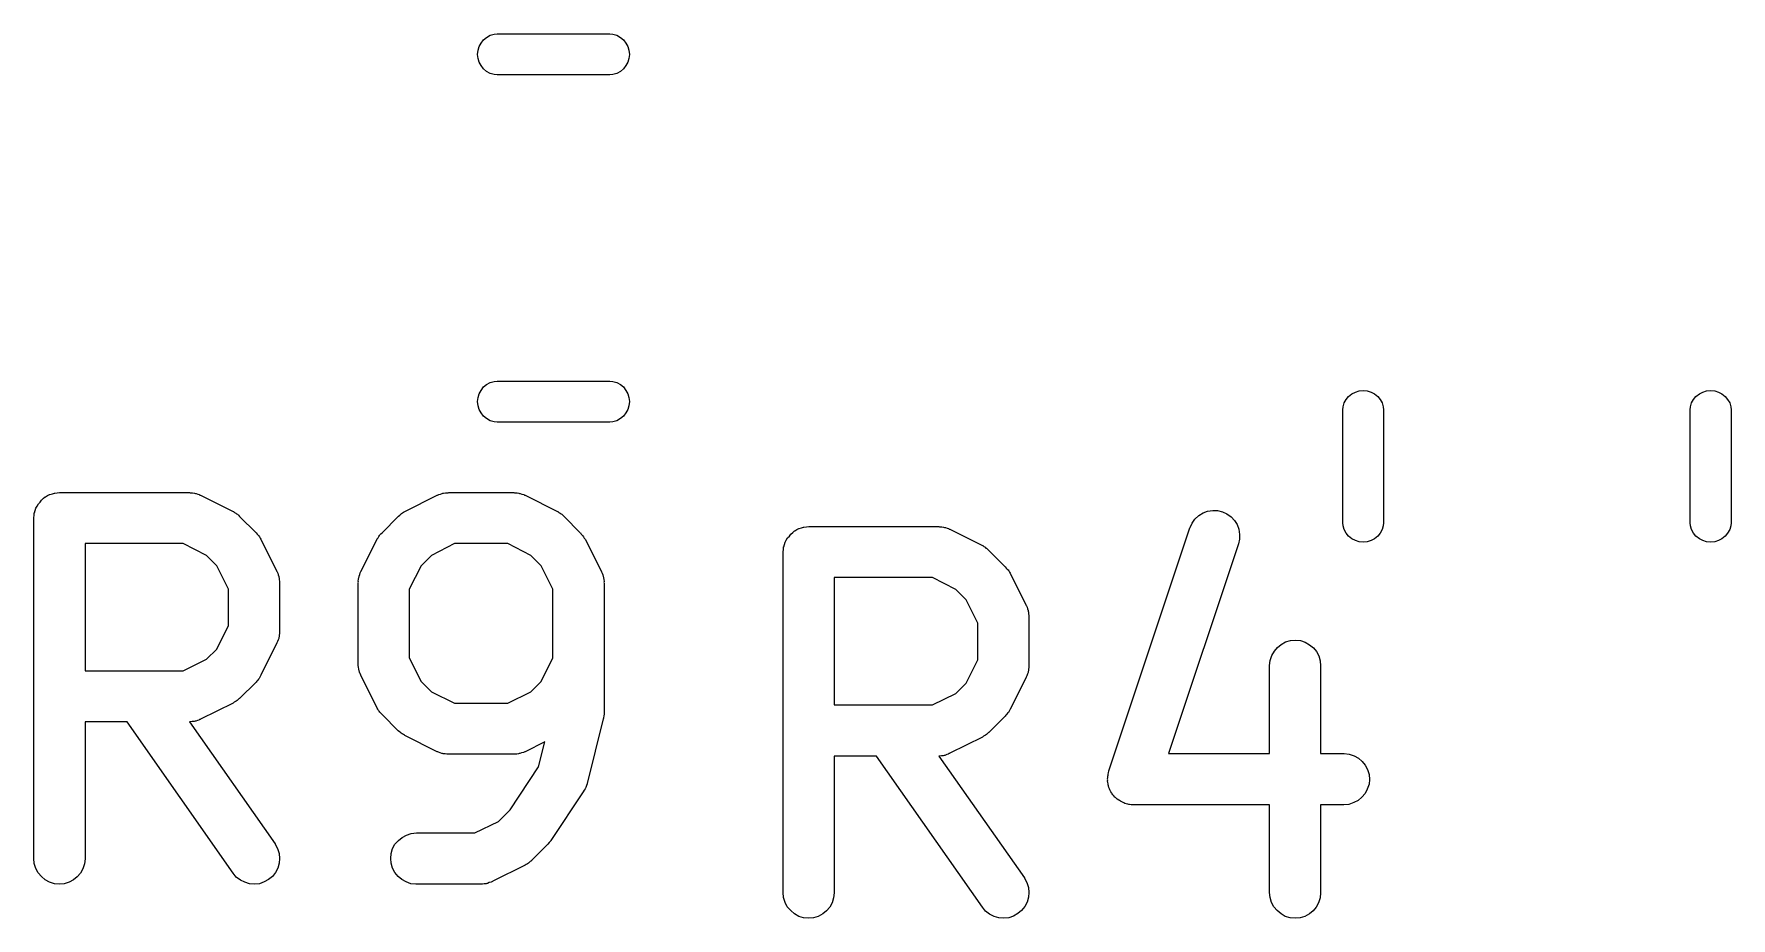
# Model space of a CAD drawing. Extents: x -2 to 178, y -114 to 6.
# Drawn here: x 160.487 to 165.47, y -103.927 to -101.33 of the extents above; entities that cross this region are included whole.
import ezdxf

# ---------------------------------------------------------------- set-up
doc = ezdxf.new("R2010")
doc.units = 0
doc.header["$MEASUREMENT"] = 0
doc.layers.add('BLACK', color=7, linetype='CONTINUOUS')

msp = doc.modelspace()

# ---------------------------------------------------------------- linework, layer by layer
at = {"layer": 'BLACK', "linetype": 'CONTINUOUS'}
for p, q in [((161.8, -101.357), (161.807, -101.347)), ((161.807, -101.347), (161.816, -101.34)), ((161.816, -101.34), (161.827, -101.334)), ((161.827, -101.334), (161.838, -101.331)), ((161.838, -101.331), (161.847, -101.33)), ((161.847, -101.33), (162.178, -101.33)), ((162.178, -101.33), (162.187, -101.331)), ((162.187, -101.331), (162.198, -101.334)), ((162.198, -101.334), (162.209, -101.34)), ((162.209, -101.34), (162.218, -101.347)), ((162.218, -101.347), (162.225, -101.357)), ((161.789, -101.39), (161.791, -101.378)), ((161.791, -101.402), (161.789, -101.39)), ((161.791, -101.378), (161.794, -101.367)), ((161.794, -101.413), (161.791, -101.402)), ((161.794, -101.367), (161.8, -101.357)), ((162.225, -101.357), (162.231, -101.367)), ((162.231, -101.367), (162.234, -101.378)), ((162.234, -101.402), (162.231, -101.413)), ((162.234, -101.378), (162.236, -101.39)), ((162.236, -101.39), (162.234, -101.402)), ((161.8, -101.423), (161.794, -101.413)), ((161.807, -101.433), (161.8, -101.423)), ((161.816, -101.44), (161.807, -101.433)), ((161.827, -101.446), (161.816, -101.44)), ((161.838, -101.449), (161.827, -101.446)), ((161.847, -101.45), (161.838, -101.449)), ((162.178, -101.45), (161.847, -101.45)), ((162.187, -101.449), (162.178, -101.45)), ((162.198, -101.446), (162.187, -101.449)), ((162.209, -101.44), (162.198, -101.446)), ((162.218, -101.433), (162.209, -101.44)), ((162.225, -101.423), (162.218, -101.433)), ((162.231, -101.413), (162.225, -101.423)), ((161.838, -102.351), (161.847, -102.35)), ((161.847, -102.35), (162.178, -102.35)), ((162.178, -102.35), (162.187, -102.351)), ((161.789, -102.41), (161.791, -102.398)), ((161.791, -102.398), (161.794, -102.387)), ((161.794, -102.387), (161.8, -102.377)), ((161.8, -102.377), (161.807, -102.367)), ((161.807, -102.367), (161.816, -102.36)), ((161.816, -102.36), (161.827, -102.354)), ((161.827, -102.354), (161.838, -102.351)), ((162.187, -102.351), (162.198, -102.354)), ((162.198, -102.354), (162.209, -102.36)), ((162.209, -102.36), (162.218, -102.367)), ((162.218, -102.367), (162.225, -102.377)), ((162.225, -102.377), (162.231, -102.387)), ((162.231, -102.387), (162.234, -102.398)), ((162.234, -102.398), (162.236, -102.41)), ((164.34, -102.404), (164.347, -102.395)), ((164.347, -102.395), (164.357, -102.387)), ((164.357, -102.387), (164.367, -102.382)), ((164.367, -102.382), (164.378, -102.378)), ((164.378, -102.378), (164.39, -102.377)), ((164.39, -102.377), (164.402, -102.378)), ((164.402, -102.378), (164.413, -102.382)), ((164.413, -102.382), (164.423, -102.387)), ((164.423, -102.387), (164.433, -102.395)), ((164.433, -102.395), (164.44, -102.404)), ((165.36, -102.404), (165.367, -102.395)), ((165.367, -102.395), (165.377, -102.387)), ((165.377, -102.387), (165.387, -102.382)), ((165.387, -102.382), (165.398, -102.378)), ((165.398, -102.378), (165.41, -102.377)), ((165.41, -102.377), (165.422, -102.378)), ((165.422, -102.378), (165.433, -102.382)), ((165.433, -102.382), (165.443, -102.387)), ((165.443, -102.387), (165.453, -102.395)), ((165.453, -102.395), (165.46, -102.404)), ((161.791, -102.422), (161.789, -102.41)), ((161.794, -102.433), (161.791, -102.422)), ((161.8, -102.443), (161.794, -102.433)), ((161.807, -102.453), (161.8, -102.443)), ((162.225, -102.443), (162.218, -102.453)), ((162.231, -102.433), (162.225, -102.443)), ((162.234, -102.422), (162.231, -102.433)), ((162.236, -102.41), (162.234, -102.422)), ((164.33, -102.434), (164.331, -102.425)), ((164.33, -102.766), (164.33, -102.434)), ((164.331, -102.425), (164.334, -102.414)), ((164.334, -102.414), (164.34, -102.404)), ((164.44, -102.404), (164.446, -102.414)), ((164.446, -102.414), (164.449, -102.425)), ((164.449, -102.425), (164.45, -102.434)), ((164.45, -102.434), (164.45, -102.766)), ((165.35, -102.434), (165.351, -102.425)), ((165.35, -102.766), (165.35, -102.434)), ((165.351, -102.425), (165.354, -102.414)), ((165.354, -102.414), (165.36, -102.404)), ((165.46, -102.404), (165.466, -102.414)), ((165.466, -102.414), (165.469, -102.425)), ((165.469, -102.425), (165.47, -102.434)), ((165.47, -102.434), (165.47, -102.766)), ((161.816, -102.46), (161.807, -102.453)), ((161.827, -102.466), (161.816, -102.46)), ((161.838, -102.469), (161.827, -102.466)), ((161.847, -102.47), (161.838, -102.469)), ((162.178, -102.47), (161.847, -102.47)), ((162.187, -102.469), (162.178, -102.47)), ((162.198, -102.466), (162.187, -102.469)), ((162.209, -102.46), (162.198, -102.466)), ((162.218, -102.453), (162.209, -102.46)), ((160.505, -102.705), (160.509, -102.699)), ((160.509, -102.699), (160.515, -102.694)), ((160.509, -102.699), (160.509, -102.699)), ((160.509, -102.699), (160.509, -102.699)), ((160.515, -102.694), (160.52, -102.69)), ((160.52, -102.69), (160.521, -102.69)), ((160.521, -102.69), (160.527, -102.686)), ((160.521, -102.69), (160.521, -102.69)), ((160.527, -102.686), (160.533, -102.683)), ((160.533, -102.683), (160.534, -102.683)), ((160.534, -102.683), (160.541, -102.681)), ((160.534, -102.683), (160.534, -102.683)), ((160.541, -102.681), (160.547, -102.679)), ((160.547, -102.679), (160.548, -102.679)), ((160.548, -102.679), (160.555, -102.678)), ((160.548, -102.679), (160.548, -102.679)), ((160.555, -102.678), (160.562, -102.677)), ((160.562, -102.677), (160.943, -102.677)), ((160.943, -102.677), (160.944, -102.677)), ((160.944, -102.677), (160.946, -102.678)), ((160.946, -102.678), (160.948, -102.678)), ((160.948, -102.678), (160.953, -102.678)), ((160.953, -102.678), (160.958, -102.679)), ((160.958, -102.679), (160.961, -102.68)), ((160.961, -102.68), (160.963, -102.68)), ((160.963, -102.68), (160.968, -102.682)), ((160.968, -102.682), (160.972, -102.683)), ((160.972, -102.683), (160.974, -102.685)), ((160.974, -102.685), (160.976, -102.685)), ((160.976, -102.685), (161.072, -102.733)), ((161.576, -102.733), (161.671, -102.685)), ((161.671, -102.685), (161.672, -102.685)), ((161.672, -102.685), (161.674, -102.684)), ((161.674, -102.684), (161.676, -102.683)), ((161.676, -102.683), (161.681, -102.682)), ((161.681, -102.682), (161.686, -102.68)), ((161.686, -102.68), (161.688, -102.679)), ((161.688, -102.679), (161.69, -102.679)), ((161.69, -102.679), (161.695, -102.678)), ((161.695, -102.678), (161.7, -102.678)), ((161.7, -102.678), (161.703, -102.678)), ((161.703, -102.678), (161.705, -102.677)), ((161.705, -102.677), (161.895, -102.677)), ((161.895, -102.677), (161.896, -102.677)), ((161.896, -102.677), (161.898, -102.678)), ((161.898, -102.678), (161.901, -102.678)), ((161.901, -102.678), (161.906, -102.678)), ((161.906, -102.678), (161.911, -102.679)), ((161.911, -102.679), (161.913, -102.68)), ((161.913, -102.68), (161.915, -102.68)), ((161.915, -102.68), (161.92, -102.682)), ((161.92, -102.682), (161.925, -102.683)), ((161.925, -102.683), (161.927, -102.685)), ((161.927, -102.685), (161.929, -102.685)), ((161.929, -102.685), (162.024, -102.733)), ((160.487, -102.751), (160.488, -102.744)), ((160.488, -102.744), (160.488, -102.737)), ((160.488, -102.737), (160.489, -102.737)), ((160.489, -102.737), (160.491, -102.73)), ((160.489, -102.737), (160.489, -102.737)), ((160.491, -102.73), (160.493, -102.723)), ((160.493, -102.723), (160.496, -102.717)), ((160.493, -102.723), (160.493, -102.723)), ((160.493, -102.723), (160.493, -102.723)), ((160.496, -102.717), (160.5, -102.71)), ((160.5, -102.71), (160.505, -102.705)), ((160.5, -102.71), (160.5, -102.71)), ((160.5, -102.71), (160.5, -102.71)), ((161.072, -102.733), (161.073, -102.733)), ((161.073, -102.733), (161.076, -102.736)), ((161.076, -102.736), (161.08, -102.738)), ((161.08, -102.738), (161.082, -102.74)), ((161.082, -102.74), (161.085, -102.741)), ((161.085, -102.741), (161.088, -102.744)), ((161.088, -102.744), (161.091, -102.747)), ((161.091, -102.747), (161.139, -102.795)), ((161.509, -102.795), (161.556, -102.747)), ((161.556, -102.747), (161.557, -102.746)), ((161.557, -102.746), (161.561, -102.744)), ((161.561, -102.744), (161.564, -102.741)), ((161.564, -102.741), (161.566, -102.739)), ((161.566, -102.739), (161.569, -102.737)), ((161.569, -102.737), (161.572, -102.735)), ((161.572, -102.735), (161.576, -102.733)), ((162.024, -102.733), (162.025, -102.733)), ((162.025, -102.733), (162.028, -102.736)), ((162.028, -102.736), (162.032, -102.738)), ((162.032, -102.738), (162.035, -102.74)), ((162.035, -102.74), (162.037, -102.741)), ((162.037, -102.741), (162.04, -102.744)), ((162.04, -102.744), (162.044, -102.747)), ((162.044, -102.747), (162.091, -102.795)), ((163.896, -102.755), (163.907, -102.745)), ((163.907, -102.745), (163.92, -102.737)), ((163.92, -102.737), (163.933, -102.732)), ((163.933, -102.732), (163.948, -102.73)), ((163.948, -102.73), (163.962, -102.73)), ((163.962, -102.73), (163.977, -102.734)), ((163.977, -102.734), (163.99, -102.74)), ((163.99, -102.74), (164.002, -102.748)), ((164.002, -102.748), (164.012, -102.759)), ((160.487, -102.752), (160.487, -102.751)), ((160.487, -103.752), (160.487, -102.752)), ((160.487, -102.752), (160.487, -102.752)), ((160.487, -102.752), (160.487, -102.752)), ((160.487, -102.752), (160.487, -102.752)), ((161.139, -102.795), (161.139, -102.795)), ((161.139, -102.795), (161.142, -102.799)), ((161.142, -102.799), (161.145, -102.802)), ((161.503, -102.801), (161.506, -102.798)), ((161.506, -102.798), (161.509, -102.795)), ((162.091, -102.795), (162.092, -102.795)), ((162.092, -102.795), (162.094, -102.799)), ((162.094, -102.799), (162.097, -102.802)), ((162.705, -102.805), (162.709, -102.799)), ((162.709, -102.799), (162.715, -102.794)), ((162.709, -102.799), (162.709, -102.799)), ((162.709, -102.799), (162.709, -102.799)), ((162.715, -102.794), (162.72, -102.79)), ((162.72, -102.79), (162.721, -102.79)), ((162.721, -102.79), (162.727, -102.786)), ((162.721, -102.79), (162.721, -102.79)), ((162.727, -102.786), (162.733, -102.783)), ((162.733, -102.783), (162.734, -102.783)), ((162.734, -102.783), (162.741, -102.781)), ((162.734, -102.783), (162.734, -102.783)), ((162.741, -102.781), (162.747, -102.779)), ((162.747, -102.779), (162.748, -102.779)), ((162.748, -102.779), (162.755, -102.778)), ((162.748, -102.779), (162.748, -102.779)), ((162.755, -102.778), (162.762, -102.777)), ((162.762, -102.777), (163.143, -102.777)), ((163.143, -102.777), (163.144, -102.777)), ((163.144, -102.777), (163.146, -102.778)), ((163.146, -102.778), (163.148, -102.778)), ((163.148, -102.778), (163.153, -102.778)), ((163.153, -102.778), (163.158, -102.779)), ((163.158, -102.779), (163.161, -102.78)), ((163.161, -102.78), (163.163, -102.78)), ((163.163, -102.78), (163.168, -102.782)), ((163.168, -102.782), (163.172, -102.783)), ((163.172, -102.783), (163.174, -102.785)), ((163.174, -102.785), (163.176, -102.785)), ((163.176, -102.785), (163.272, -102.833)), ((163.643, -103.495), (163.881, -102.781)), ((163.881, -102.781), (163.882, -102.78)), ((163.882, -102.78), (163.888, -102.767)), ((163.888, -102.767), (163.896, -102.755)), ((164.012, -102.759), (164.02, -102.771)), ((164.02, -102.771), (164.025, -102.785)), ((164.025, -102.785), (164.027, -102.8)), ((164.331, -102.775), (164.33, -102.766)), ((164.334, -102.786), (164.331, -102.775)), ((164.34, -102.796), (164.334, -102.786)), ((164.347, -102.805), (164.34, -102.796)), ((164.44, -102.796), (164.433, -102.805)), ((164.446, -102.786), (164.44, -102.796)), ((164.449, -102.775), (164.446, -102.786)), ((164.45, -102.766), (164.449, -102.775)), ((165.351, -102.775), (165.35, -102.766)), ((165.354, -102.786), (165.351, -102.775)), ((165.36, -102.796), (165.354, -102.786)), ((165.367, -102.805), (165.36, -102.796)), ((165.46, -102.796), (165.453, -102.805)), ((165.466, -102.786), (165.46, -102.796)), ((165.469, -102.775), (165.466, -102.786)), ((165.47, -102.766), (165.469, -102.775)), ((160.637, -102.827), (160.637, -103.201)), ((160.925, -102.827), (160.637, -102.827)), ((160.994, -102.862), (160.925, -102.827)), ((161.145, -102.802), (161.147, -102.804)), ((161.147, -102.804), (161.149, -102.807)), ((161.149, -102.807), (161.151, -102.811)), ((161.151, -102.811), (161.153, -102.814)), ((161.153, -102.814), (161.2, -102.909)), ((161.447, -102.909), (161.495, -102.814)), ((161.495, -102.813), (161.498, -102.81)), ((161.495, -102.814), (161.495, -102.813)), ((161.498, -102.81), (161.5, -102.806)), ((161.5, -102.806), (161.502, -102.803)), ((161.502, -102.803), (161.503, -102.801)), ((161.722, -102.827), (161.654, -102.862)), ((161.878, -102.827), (161.722, -102.827)), ((161.946, -102.862), (161.878, -102.827)), ((162.097, -102.802), (162.099, -102.804)), ((162.099, -102.804), (162.101, -102.807)), ((162.101, -102.807), (162.103, -102.811)), ((162.103, -102.811), (162.105, -102.814)), ((162.105, -102.814), (162.153, -102.909)), ((162.687, -102.851), (162.688, -102.844)), ((162.688, -102.844), (162.688, -102.837)), ((162.688, -102.837), (162.689, -102.837)), ((162.689, -102.837), (162.691, -102.83)), ((162.689, -102.837), (162.689, -102.837)), ((162.691, -102.83), (162.693, -102.823)), ((162.693, -102.823), (162.696, -102.817)), ((162.693, -102.823), (162.693, -102.823)), ((162.693, -102.823), (162.693, -102.823)), ((162.696, -102.817), (162.7, -102.81)), ((162.7, -102.81), (162.705, -102.805)), ((162.7, -102.81), (162.7, -102.81)), ((162.7, -102.81), (162.7, -102.81)), ((163.272, -102.833), (163.273, -102.833)), ((163.273, -102.833), (163.276, -102.836)), ((163.276, -102.836), (163.28, -102.838)), ((163.28, -102.838), (163.282, -102.84)), ((163.282, -102.84), (163.285, -102.841)), ((163.285, -102.841), (163.288, -102.844)), ((163.288, -102.844), (163.291, -102.847)), ((163.291, -102.847), (163.339, -102.895)), ((164.024, -102.828), (163.818, -103.444)), ((164.027, -102.814), (164.024, -102.828)), ((164.027, -102.8), (164.027, -102.814)), ((164.357, -102.813), (164.347, -102.805)), ((164.367, -102.818), (164.357, -102.813)), ((164.378, -102.822), (164.367, -102.818)), ((164.39, -102.823), (164.378, -102.822)), ((164.402, -102.822), (164.39, -102.823)), ((164.413, -102.818), (164.402, -102.822)), ((164.423, -102.813), (164.413, -102.818)), ((164.433, -102.805), (164.423, -102.813)), ((165.377, -102.813), (165.367, -102.805)), ((165.387, -102.818), (165.377, -102.813)), ((165.398, -102.822), (165.387, -102.818)), ((165.41, -102.823), (165.398, -102.822)), ((165.422, -102.822), (165.41, -102.823)), ((165.433, -102.818), (165.422, -102.822)), ((165.443, -102.813), (165.433, -102.818)), ((165.453, -102.805), (165.443, -102.813)), ((161.024, -102.892), (160.994, -102.862)), ((161.058, -102.961), (161.024, -102.892)), ((161.624, -102.892), (161.589, -102.961)), ((161.654, -102.862), (161.624, -102.892)), ((161.976, -102.892), (161.946, -102.862)), ((162.011, -102.961), (161.976, -102.892)), ((162.687, -102.852), (162.687, -102.851)), ((162.687, -103.852), (162.687, -102.852)), ((162.687, -102.852), (162.687, -102.852)), ((162.687, -102.852), (162.687, -102.852)), ((162.687, -102.852), (162.687, -102.852)), ((163.339, -102.895), (163.339, -102.895)), ((163.339, -102.895), (163.342, -102.899)), ((161.2, -102.909), (161.201, -102.91)), ((161.201, -102.91), (161.202, -102.912)), ((161.202, -102.912), (161.203, -102.914)), ((161.203, -102.914), (161.204, -102.919)), ((161.204, -102.919), (161.206, -102.924)), ((161.206, -102.924), (161.206, -102.926)), ((161.206, -102.926), (161.207, -102.928)), ((161.207, -102.928), (161.207, -102.933)), ((161.207, -102.933), (161.208, -102.938)), ((161.208, -102.938), (161.208, -102.941)), ((161.208, -102.941), (161.208, -102.943)), ((161.208, -102.943), (161.208, -103.086)), ((161.439, -102.937), (161.44, -102.932)), ((161.44, -102.94), (161.439, -102.937)), ((161.439, -102.942), (161.44, -102.94)), ((161.439, -102.943), (161.439, -102.942)), ((161.439, -103.181), (161.439, -102.943)), ((161.44, -102.932), (161.441, -102.927)), ((161.441, -102.927), (161.442, -102.925)), ((161.442, -102.923), (161.444, -102.918)), ((161.442, -102.925), (161.442, -102.923)), ((161.444, -102.918), (161.445, -102.913)), ((161.445, -102.913), (161.446, -102.911)), ((161.446, -102.911), (161.447, -102.909)), ((162.153, -102.909), (162.153, -102.91)), ((162.153, -102.91), (162.154, -102.912)), ((162.154, -102.912), (162.155, -102.914)), ((162.155, -102.914), (162.157, -102.919)), ((162.157, -102.919), (162.158, -102.924)), ((162.158, -102.924), (162.159, -102.926)), ((162.159, -102.926), (162.159, -102.928)), ((162.159, -102.928), (162.16, -102.933)), ((162.16, -102.933), (162.161, -102.938)), ((162.161, -102.938), (162.16, -102.941)), ((162.16, -102.941), (162.161, -102.943)), ((162.161, -102.943), (162.161, -103.324)), ((162.837, -102.927), (162.837, -103.301)), ((163.125, -102.927), (162.837, -102.927)), ((163.194, -102.962), (163.125, -102.927)), ((163.342, -102.899), (163.345, -102.902)), ((163.345, -102.902), (163.347, -102.904)), ((163.347, -102.904), (163.349, -102.907)), ((163.349, -102.907), (163.351, -102.911)), ((163.351, -102.911), (163.353, -102.914)), ((163.353, -102.914), (163.4, -103.009)), ((161.058, -103.068), (161.058, -102.961)), ((161.589, -102.961), (161.589, -103.163)), ((162.011, -103.163), (162.011, -102.961)), ((163.224, -102.992), (163.194, -102.962)), ((163.258, -103.061), (163.224, -102.992)), ((163.4, -103.009), (163.401, -103.01)), ((163.401, -103.01), (163.402, -103.012)), ((163.402, -103.012), (163.403, -103.014)), ((163.403, -103.014), (163.404, -103.019)), ((163.404, -103.019), (163.406, -103.024)), ((163.406, -103.024), (163.406, -103.026)), ((163.406, -103.026), (163.407, -103.028)), ((163.407, -103.028), (163.407, -103.033)), ((163.407, -103.033), (163.408, -103.038)), ((163.408, -103.038), (163.408, -103.041)), ((163.408, -103.041), (163.408, -103.043)), ((163.408, -103.043), (163.408, -103.186)), ((161.024, -103.137), (161.058, -103.068)), ((161.208, -103.091), (161.207, -103.096)), ((161.207, -103.096), (161.207, -103.101)), ((161.208, -103.086), (161.208, -103.087)), ((161.208, -103.087), (161.208, -103.089)), ((161.208, -103.089), (161.208, -103.091)), ((163.258, -103.168), (163.258, -103.061)), ((160.994, -103.167), (161.024, -103.137)), ((161.2, -103.119), (161.153, -103.214)), ((161.201, -103.117), (161.2, -103.119)), ((161.202, -103.115), (161.201, -103.117)), ((161.204, -103.11), (161.202, -103.115)), ((161.206, -103.106), (161.204, -103.11)), ((161.207, -103.101), (161.206, -103.103)), ((161.206, -103.103), (161.206, -103.106)), ((164.122, -103.156), (164.129, -103.143)), ((164.129, -103.143), (164.138, -103.132)), ((164.138, -103.132), (164.149, -103.123)), ((164.149, -103.123), (164.162, -103.116)), ((164.162, -103.116), (164.176, -103.112)), ((164.176, -103.112), (164.191, -103.111)), ((164.191, -103.111), (164.206, -103.112)), ((164.206, -103.112), (164.22, -103.117)), ((164.22, -103.117), (164.232, -103.124)), ((164.232, -103.124), (164.244, -103.133)), ((164.244, -103.133), (164.253, -103.144)), ((164.253, -103.144), (164.26, -103.157)), ((160.925, -103.201), (160.994, -103.167)), ((161.439, -103.183), (161.439, -103.181)), ((161.439, -103.185), (161.439, -103.183)), ((161.44, -103.19), (161.439, -103.185)), ((161.441, -103.196), (161.44, -103.19)), ((161.441, -103.198), (161.441, -103.196)), ((161.589, -103.163), (161.624, -103.232)), ((161.976, -103.232), (162.011, -103.163)), ((163.224, -103.237), (163.258, -103.168)), ((163.408, -103.191), (163.407, -103.196)), ((163.407, -103.196), (163.407, -103.201)), ((163.408, -103.186), (163.408, -103.187)), ((163.408, -103.187), (163.408, -103.189)), ((163.408, -103.189), (163.408, -103.191)), ((164.115, -103.185), (164.117, -103.17)), ((164.115, -103.186), (164.115, -103.185)), ((164.115, -103.444), (164.115, -103.186)), ((164.117, -103.17), (164.122, -103.156)), ((164.26, -103.157), (164.264, -103.171)), ((164.264, -103.171), (164.265, -103.186)), ((164.265, -103.186), (164.265, -103.444)), ((160.637, -103.201), (160.925, -103.201)), ((161.139, -103.234), (161.091, -103.282)), ((161.141, -103.231), (161.139, -103.234)), ((161.144, -103.228), (161.141, -103.231)), ((161.146, -103.225), (161.144, -103.228)), ((161.148, -103.223), (161.146, -103.225)), ((161.15, -103.219), (161.148, -103.223)), ((161.152, -103.215), (161.15, -103.219)), ((161.153, -103.214), (161.152, -103.215)), ((161.442, -103.2), (161.441, -103.198)), ((161.443, -103.205), (161.442, -103.2)), ((161.445, -103.21), (161.443, -103.205)), ((161.446, -103.211), (161.445, -103.21)), ((161.447, -103.214), (161.446, -103.211)), ((161.495, -103.31), (161.447, -103.214)), ((161.447, -103.214), (161.447, -103.214)), ((161.624, -103.232), (161.654, -103.262)), ((161.946, -103.262), (161.976, -103.232)), ((163.194, -103.267), (163.224, -103.237)), ((163.4, -103.219), (163.353, -103.314)), ((163.401, -103.217), (163.4, -103.219)), ((163.402, -103.215), (163.401, -103.217)), ((163.404, -103.21), (163.402, -103.215)), ((163.406, -103.206), (163.404, -103.21)), ((163.407, -103.201), (163.406, -103.203)), ((163.406, -103.203), (163.406, -103.206)), ((161.072, -103.296), (160.976, -103.343)), ((161.075, -103.293), (161.072, -103.296)), ((161.079, -103.291), (161.075, -103.293)), ((161.081, -103.29), (161.079, -103.291)), ((161.084, -103.288), (161.081, -103.29)), ((161.087, -103.285), (161.084, -103.288)), ((161.09, -103.282), (161.087, -103.285)), ((161.091, -103.282), (161.09, -103.282)), ((161.654, -103.262), (161.722, -103.296)), ((161.722, -103.296), (161.878, -103.296)), ((161.878, -103.296), (161.946, -103.262)), ((163.125, -103.301), (163.194, -103.267)), ((160.967, -103.347), (160.962, -103.349)), ((160.971, -103.346), (160.967, -103.347)), ((160.973, -103.344), (160.971, -103.346)), ((160.975, -103.344), (160.973, -103.344)), ((160.976, -103.343), (160.975, -103.344)), ((161.497, -103.313), (161.495, -103.31)), ((161.499, -103.317), (161.497, -103.313)), ((161.501, -103.319), (161.499, -103.317)), ((161.503, -103.322), (161.501, -103.319)), ((161.506, -103.325), (161.503, -103.322)), ((161.508, -103.328), (161.506, -103.325)), ((161.509, -103.329), (161.508, -103.328)), ((161.556, -103.377), (161.509, -103.329)), ((162.158, -103.342), (162.111, -103.532)), ((162.159, -103.341), (162.158, -103.342)), ((162.16, -103.333), (162.159, -103.339)), ((162.159, -103.339), (162.159, -103.341)), ((162.161, -103.328), (162.16, -103.333)), ((162.161, -103.324), (162.161, -103.325)), ((162.161, -103.325), (162.161, -103.326)), ((162.161, -103.326), (162.161, -103.328)), ((162.837, -103.301), (163.125, -103.301)), ((163.339, -103.334), (163.291, -103.382)), ((163.341, -103.331), (163.339, -103.334)), ((163.344, -103.328), (163.341, -103.331)), ((163.346, -103.325), (163.344, -103.328)), ((163.348, -103.323), (163.346, -103.325)), ((163.35, -103.319), (163.348, -103.323)), ((163.352, -103.315), (163.35, -103.319)), ((163.353, -103.314), (163.352, -103.315)), ((160.761, -103.351), (160.637, -103.351)), ((160.637, -103.351), (160.637, -103.752)), ((161.072, -103.795), (160.761, -103.351)), ((160.945, -103.351), (160.944, -103.351)), ((160.944, -103.351), (161.195, -103.709)), ((160.947, -103.351), (160.945, -103.351)), ((160.952, -103.35), (160.947, -103.351)), ((160.957, -103.35), (160.952, -103.35)), ((160.96, -103.349), (160.957, -103.35)), ((160.962, -103.349), (160.96, -103.349)), ((161.56, -103.38), (161.556, -103.377)), ((161.563, -103.382), (161.56, -103.38)), ((161.565, -103.384), (161.563, -103.382)), ((161.568, -103.386), (161.565, -103.384)), ((161.572, -103.388), (161.568, -103.386)), ((161.575, -103.39), (161.572, -103.388)), ((161.576, -103.391), (161.575, -103.39)), ((161.671, -103.439), (161.576, -103.391)), ((163.272, -103.396), (163.176, -103.443)), ((163.275, -103.393), (163.272, -103.396)), ((163.279, -103.391), (163.275, -103.393)), ((163.281, -103.39), (163.279, -103.391)), ((163.284, -103.388), (163.281, -103.39)), ((163.287, -103.385), (163.284, -103.388)), ((163.29, -103.382), (163.287, -103.385)), ((163.291, -103.382), (163.29, -103.382)), ((161.673, -103.439), (161.671, -103.439)), ((161.675, -103.44), (161.673, -103.439)), ((161.68, -103.442), (161.675, -103.44)), ((161.685, -103.444), (161.68, -103.442)), ((161.687, -103.444), (161.685, -103.444)), ((161.689, -103.445), (161.687, -103.444)), ((161.694, -103.445), (161.689, -103.445)), ((161.699, -103.446), (161.694, -103.445)), ((161.702, -103.446), (161.699, -103.446)), ((161.704, -103.446), (161.702, -103.446)), ((161.705, -103.446), (161.704, -103.446)), ((161.895, -103.446), (161.705, -103.446)), ((161.897, -103.446), (161.895, -103.446)), ((161.9, -103.446), (161.897, -103.446)), ((161.905, -103.446), (161.9, -103.446)), ((161.91, -103.445), (161.905, -103.446)), ((161.912, -103.444), (161.91, -103.445)), ((161.914, -103.444), (161.912, -103.444)), ((161.919, -103.442), (161.914, -103.444)), ((161.924, -103.441), (161.919, -103.442)), ((161.926, -103.44), (161.924, -103.441)), ((161.928, -103.439), (161.926, -103.44)), ((161.929, -103.439), (161.928, -103.439)), ((161.987, -103.409), (161.929, -103.439)), ((161.968, -103.483), (161.987, -103.409)), ((163.167, -103.447), (163.162, -103.449)), ((163.171, -103.446), (163.167, -103.447)), ((163.173, -103.444), (163.171, -103.446)), ((163.175, -103.444), (163.173, -103.444)), ((163.176, -103.443), (163.175, -103.444)), ((163.818, -103.444), (164.115, -103.444)), ((164.265, -103.444), (164.333, -103.444)), ((164.333, -103.444), (164.334, -103.444)), ((164.334, -103.444), (164.349, -103.446)), ((164.349, -103.446), (164.363, -103.45)), ((161.885, -103.609), (161.968, -103.483)), ((162.961, -103.451), (162.837, -103.451)), ((162.837, -103.451), (162.837, -103.852)), ((163.272, -103.895), (162.961, -103.451)), ((163.145, -103.451), (163.144, -103.451)), ((163.144, -103.451), (163.395, -103.809)), ((163.147, -103.451), (163.145, -103.451)), ((163.152, -103.45), (163.147, -103.451)), ((163.157, -103.45), (163.152, -103.45)), ((163.16, -103.449), (163.157, -103.45)), ((163.162, -103.449), (163.16, -103.449)), ((163.642, -103.5), (163.643, -103.495)), ((164.363, -103.45), (164.376, -103.457)), ((164.376, -103.457), (164.387, -103.467)), ((164.387, -103.467), (164.396, -103.478)), ((164.396, -103.478), (164.403, -103.491)), ((164.403, -103.491), (164.407, -103.505)), ((162.106, -103.545), (162.105, -103.547)), ((162.107, -103.543), (162.106, -103.545)), ((162.109, -103.538), (162.107, -103.543)), ((162.111, -103.533), (162.109, -103.538)), ((162.111, -103.532), (162.111, -103.533)), ((163.639, -103.519), (163.64, -103.514)), ((163.64, -103.521), (163.639, -103.519)), ((163.639, -103.524), (163.64, -103.521)), ((163.64, -103.529), (163.639, -103.524)), ((163.64, -103.51), (163.641, -103.507)), ((163.64, -103.514), (163.64, -103.51)), ((163.641, -103.533), (163.64, -103.529)), ((163.641, -103.504), (163.642, -103.5)), ((163.641, -103.507), (163.641, -103.504)), ((163.641, -103.536), (163.641, -103.533)), ((163.642, -103.539), (163.641, -103.536)), ((163.643, -103.543), (163.642, -103.539)), ((163.645, -103.547), (163.643, -103.543)), ((164.407, -103.534), (164.402, -103.548)), ((164.407, -103.505), (164.408, -103.52)), ((164.408, -103.52), (164.407, -103.534)), ((162.1, -103.556), (162.005, -103.699)), ((162.103, -103.551), (162.1, -103.556)), ((162.105, -103.547), (162.103, -103.551)), ((163.646, -103.55), (163.645, -103.547)), ((163.647, -103.552), (163.646, -103.55)), ((163.649, -103.556), (163.647, -103.552)), ((163.652, -103.56), (163.649, -103.556)), ((163.653, -103.562), (163.652, -103.56)), ((163.655, -103.565), (163.653, -103.562)), ((163.658, -103.568), (163.655, -103.565)), ((163.661, -103.572), (163.658, -103.568)), ((163.663, -103.573), (163.661, -103.572)), ((163.665, -103.575), (163.663, -103.573)), ((163.668, -103.578), (163.665, -103.575)), ((163.672, -103.581), (163.668, -103.578)), ((163.674, -103.582), (163.672, -103.581)), ((163.677, -103.584), (163.674, -103.582)), ((163.681, -103.586), (163.677, -103.584)), ((163.685, -103.588), (163.681, -103.586)), ((163.687, -103.589), (163.685, -103.588)), ((163.69, -103.59), (163.687, -103.589)), ((163.694, -103.591), (163.69, -103.59)), ((163.699, -103.592), (163.694, -103.591)), ((163.702, -103.593), (163.699, -103.592)), ((163.704, -103.593), (163.702, -103.593)), ((163.709, -103.594), (163.704, -103.593)), ((163.713, -103.594), (163.709, -103.594)), ((163.714, -103.594), (163.713, -103.594)), ((164.115, -103.594), (163.714, -103.594)), ((164.115, -103.852), (164.115, -103.594)), ((164.333, -103.594), (164.265, -103.594)), ((164.265, -103.594), (164.265, -103.852)), ((164.348, -103.593), (164.333, -103.594)), ((164.362, -103.588), (164.348, -103.593)), ((164.375, -103.582), (164.362, -103.588)), ((164.386, -103.572), (164.375, -103.582)), ((164.396, -103.561), (164.386, -103.572)), ((164.402, -103.548), (164.396, -103.561)), ((161.782, -103.677), (161.851, -103.643)), ((161.851, -103.643), (161.885, -103.609)), ((161.557, -103.699), (161.568, -103.69)), ((161.568, -103.69), (161.581, -103.683)), ((161.581, -103.683), (161.595, -103.679)), ((161.595, -103.679), (161.61, -103.677)), ((161.61, -103.677), (161.782, -103.677)), ((161.195, -103.709), (161.195, -103.71)), ((161.195, -103.71), (161.202, -103.723)), ((161.202, -103.723), (161.207, -103.737)), ((161.207, -103.737), (161.208, -103.752)), ((161.535, -103.752), (161.536, -103.737)), ((161.536, -103.737), (161.54, -103.723)), ((161.54, -103.723), (161.547, -103.71)), ((161.547, -103.71), (161.557, -103.699)), ((161.996, -103.71), (161.948, -103.758)), ((162, -103.705), (161.996, -103.71)), ((162.005, -103.7), (162, -103.705)), ((162.005, -103.699), (162.005, -103.699)), ((162.005, -103.699), (162.005, -103.699)), ((162.005, -103.699), (162.005, -103.699)), ((162.005, -103.699), (162.005, -103.7)), ((160.488, -103.767), (160.487, -103.752)), ((160.493, -103.781), (160.488, -103.767)), ((160.499, -103.794), (160.493, -103.781)), ((160.509, -103.805), (160.499, -103.794)), ((160.624, -103.795), (160.614, -103.806)), ((160.631, -103.782), (160.624, -103.795)), ((160.635, -103.768), (160.631, -103.782)), ((160.637, -103.753), (160.635, -103.768)), ((160.637, -103.752), (160.637, -103.753)), ((161.081, -103.807), (161.072, -103.795)), ((161.196, -103.793), (161.187, -103.805)), ((161.203, -103.78), (161.196, -103.793)), ((161.207, -103.766), (161.203, -103.78)), ((161.208, -103.752), (161.207, -103.766)), ((161.536, -103.766), (161.535, -103.752)), ((161.54, -103.78), (161.536, -103.766)), ((161.547, -103.793), (161.54, -103.78)), ((161.556, -103.805), (161.547, -103.793)), ((161.929, -103.772), (161.834, -103.819)), ((161.932, -103.77), (161.929, -103.772)), ((161.936, -103.768), (161.932, -103.77)), ((161.939, -103.766), (161.936, -103.768)), ((161.941, -103.764), (161.939, -103.766)), ((161.944, -103.761), (161.941, -103.764)), ((161.948, -103.759), (161.944, -103.761)), ((161.948, -103.758), (161.948, -103.759)), ((160.52, -103.815), (160.509, -103.805)), ((160.533, -103.822), (160.52, -103.815)), ((160.547, -103.826), (160.533, -103.822)), ((160.561, -103.827), (160.547, -103.826)), ((160.576, -103.826), (160.561, -103.827)), ((160.59, -103.822), (160.576, -103.826)), ((160.603, -103.815), (160.59, -103.822)), ((160.614, -103.806), (160.603, -103.815)), ((161.093, -103.816), (161.081, -103.807)), ((161.106, -103.822), (161.093, -103.816)), ((161.12, -103.826), (161.106, -103.822)), ((161.135, -103.827), (161.12, -103.826)), ((161.149, -103.826), (161.135, -103.827)), ((161.163, -103.821), (161.149, -103.826)), ((161.176, -103.814), (161.163, -103.821)), ((161.187, -103.805), (161.176, -103.814)), ((161.567, -103.814), (161.556, -103.805)), ((161.58, -103.821), (161.567, -103.814)), ((161.594, -103.826), (161.58, -103.821)), ((161.608, -103.827), (161.594, -103.826)), ((161.61, -103.827), (161.608, -103.827)), ((161.8, -103.827), (161.61, -103.827)), ((161.802, -103.827), (161.8, -103.827)), ((161.804, -103.827), (161.802, -103.827)), ((161.809, -103.826), (161.804, -103.827)), ((161.815, -103.826), (161.809, -103.826)), ((161.817, -103.825), (161.815, -103.826)), ((161.819, -103.825), (161.817, -103.825)), ((161.824, -103.823), (161.819, -103.825)), ((161.829, -103.822), (161.824, -103.823)), ((161.831, -103.821), (161.829, -103.822)), ((161.833, -103.82), (161.831, -103.821)), ((161.834, -103.819), (161.833, -103.82)), ((163.395, -103.809), (163.395, -103.81)), ((163.395, -103.81), (163.402, -103.823)), ((163.402, -103.823), (163.407, -103.837)), ((163.407, -103.837), (163.408, -103.852)), ((162.688, -103.867), (162.687, -103.852)), ((162.693, -103.881), (162.688, -103.867)), ((162.699, -103.894), (162.693, -103.881)), ((162.709, -103.905), (162.699, -103.894)), ((162.824, -103.895), (162.814, -103.906)), ((162.831, -103.882), (162.824, -103.895)), ((162.835, -103.868), (162.831, -103.882)), ((162.837, -103.853), (162.835, -103.868)), ((162.837, -103.852), (162.837, -103.853)), ((163.281, -103.907), (163.272, -103.895)), ((163.396, -103.893), (163.387, -103.905)), ((163.403, -103.88), (163.396, -103.893)), ((163.407, -103.866), (163.403, -103.88)), ((163.408, -103.852), (163.407, -103.866)), ((164.117, -103.867), (164.115, -103.852)), ((164.121, -103.881), (164.117, -103.867)), ((164.128, -103.894), (164.121, -103.881)), ((164.137, -103.905), (164.128, -103.894)), ((164.252, -103.895), (164.243, -103.906)), ((164.259, -103.882), (164.252, -103.895)), ((164.264, -103.868), (164.259, -103.882)), ((164.265, -103.853), (164.264, -103.868)), ((164.265, -103.852), (164.265, -103.853)), ((162.72, -103.915), (162.709, -103.905)), ((162.733, -103.922), (162.72, -103.915)), ((162.747, -103.926), (162.733, -103.922)), ((162.761, -103.927), (162.747, -103.926)), ((162.776, -103.926), (162.761, -103.927)), ((162.79, -103.922), (162.776, -103.926)), ((162.803, -103.915), (162.79, -103.922)), ((162.814, -103.906), (162.803, -103.915)), ((163.293, -103.916), (163.281, -103.907)), ((163.306, -103.922), (163.293, -103.916)), ((163.32, -103.926), (163.306, -103.922)), ((163.335, -103.927), (163.32, -103.926)), ((163.349, -103.926), (163.335, -103.927)), ((163.363, -103.921), (163.349, -103.926)), ((163.376, -103.914), (163.363, -103.921)), ((163.387, -103.905), (163.376, -103.914)), ((164.149, -103.915), (164.137, -103.905)), ((164.161, -103.922), (164.149, -103.915)), ((164.175, -103.926), (164.161, -103.922)), ((164.19, -103.927), (164.175, -103.926)), ((164.205, -103.926), (164.19, -103.927)), ((164.219, -103.922), (164.205, -103.926)), ((164.232, -103.915), (164.219, -103.922)), ((164.243, -103.906), (164.232, -103.915))]:
    msp.add_line(p, q, dxfattribs=at)

doc.saveas('drawing.dxf')
